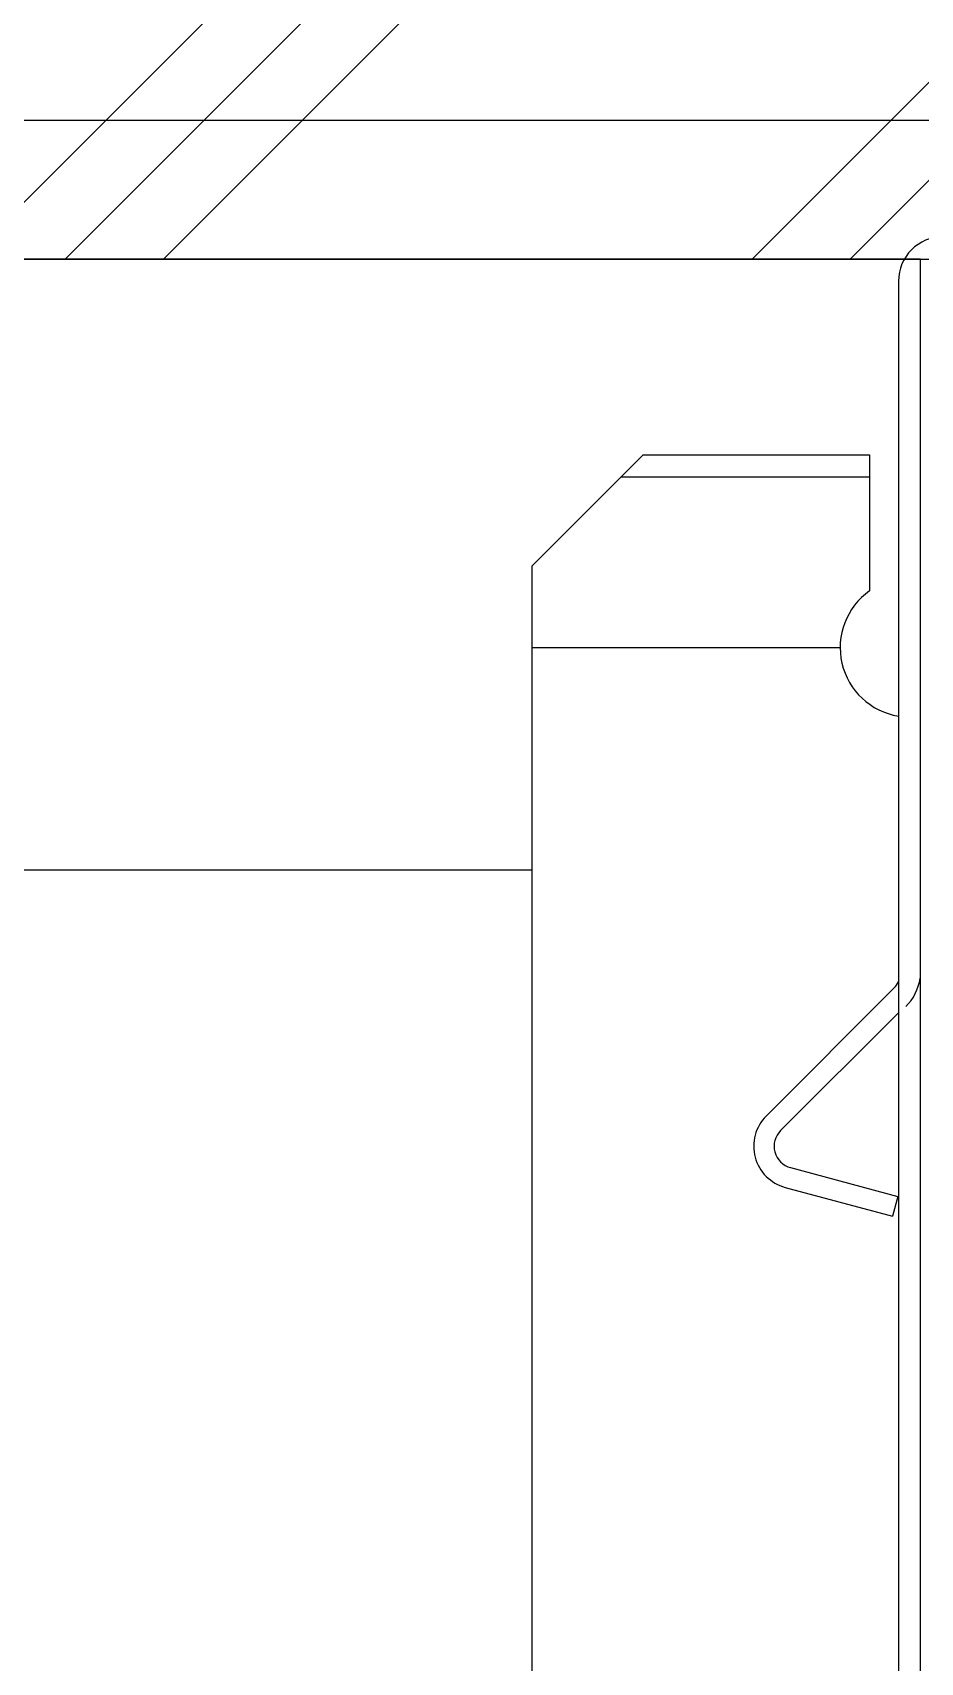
# Model space of a CAD drawing. Header units: inches. Extents: x -2661 to 42767, y -1222 to 9099.
# Drawn here: x -247.677 to -245.677, y 3472.593 to 3476.263 of the extents above; entities that cross this region are included whole.
import ezdxf

# ---------------------------------------------------------------- set-up
doc = ezdxf.new("R2010")
doc.units = ezdxf.units.IN
doc.header["$LTSCALE"] = 12
doc.header["$MEASUREMENT"] = 0
doc.layers.get('0').update_dxf_attribs({"linetype": 'CONTINUOUS'})
doc.layers.add('S-SIMPSON', color=2, linetype='CONTINUOUS')
doc.layers.add('S-WOOD', color=3, linetype='CONTINUOUS')

# ---------------------------------------------------------------- blocks, each defined once
blk = doc.blocks.new('IUS181-1188-r')
for p, q in [((-0.05, -0.05), (-0.05, -9.9644)), ((-0.875, -0.6908), (-0.625, -0.4408)), ((-0.625, -0.4408), (-0.1151, -0.4408)), ((-0.1151, -0.4408), (-0.1151, -0.7473)), ((-0.675, -0.4908), (-0.1151, -0.4908)), ((-0.875, -6.8182), (-0.875, -0.6908)), ((-0.875, -0.875), (-0.1814, -0.875))]:
    blk.add_line(p, q)
at = {"linetype": 'Continuous'}
for p, q in [((-0.0595, -1.6414), (-0.3478, -1.9298)), ((-0.05, -1.697), (-0.3153, -1.9623)), ((-0.2929, -2.046), (-0.0514, -2.1107)), ((-0.3048, -2.0904), (-0.0633, -2.1551)), ((-0.0514, -2.1107), (-0.0633, -2.1551))]:
    blk.add_line(p, q, dxfattribs=at)
for centre, radius, start, end in [((0.05, -0.05), 0.1, 90, 180), ((-0.0251, -0.875), 0.1562, 125.1697, 260.8319)]:
    blk.add_arc(centre, radius, start, end)
for centre, radius, start, end in [((-0.092, -1.6089), 0.046, 315, 335.9294), ((-0.1147, -1.6025), 0.1148, 315.1652, 351.5634), ((-0.28, -1.9977), 0.096, 135, 255), ((-0.28, -1.9977), 0.05, 135, 255)]:
    blk.add_arc(centre, radius, start, end, dxfattribs=at)

msp = doc.modelspace()

# ---------------------------------------------------------------- hatches: boundary and pattern name
at = {"layer": 'S-WOOD'}
h = msp.add_hatch(dxfattribs=at)
h.set_pattern_fill('PLAST', color=1, scale=5, angle=45, style=0)
h.set_pattern_definition([(45, (-245.6144, 3475.7527), (-0.883883, 0.883883), []), (45, (-245.7249, 3475.8632), (-0.883883, 0.883883), []), (45, (-245.8354, 3475.9736), (-0.883883, 0.883883), [])])
h.paths.add_polyline_path([(-283.42689, 3475.75268), (-240.42689, 3475.75268), (-240.42689, 3476.37768), (-283.42689, 3476.37768)])

# ---------------------------------------------------------------- linework, layer by layer
at = {"layer": 'S-WOOD', "color": 1}
msp.add_line((-283.42689, 3476.06518), (-240.42689, 3476.06518), dxfattribs=at)
at = {"layer": 'S-WOOD'}
msp.add_lwpolyline([(-283.42689, 3475.75268), (-240.42689, 3475.75268), (-240.42689, 3476.37768), (-283.42689, 3476.37768)], close=True, dxfattribs=at)
msp.add_lwpolyline([(-283.42689, 3463.87768), (-245.67689, 3463.87768), (-245.67689, 3475.75268), (-283.42689, 3475.75268)], dxfattribs=at)
at = {"layer": 'S-WOOD', "color": 2}
msp.add_lwpolyline([(-283.42689, 3474.37768), (-246.55189, 3474.37768)], dxfattribs=at)

# ---------------------------------------------------------------- block references
at = {"layer": 'S-SIMPSON'}
msp.add_blockref('IUS181-1188-r', (-245.67689, 3475.75268), dxfattribs=at)

doc.saveas('drawing.dxf')
